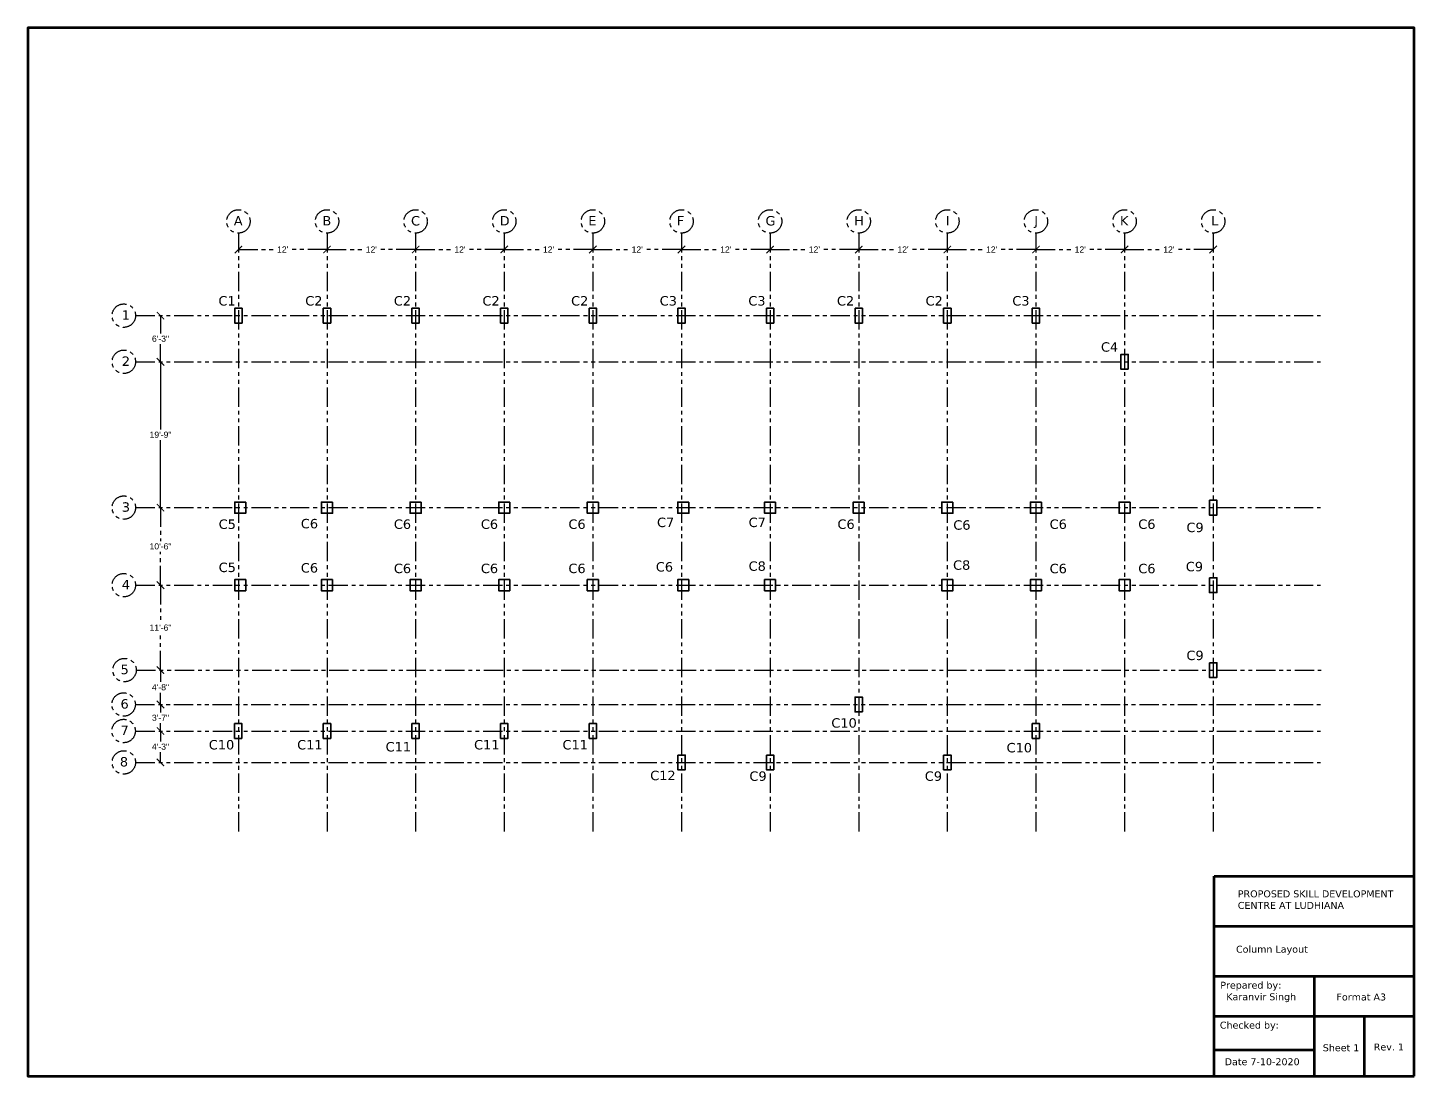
# Model space of a CAD drawing. Header units: feet. Extents: x 15113 to 123217, y -97269 to -8247.
# Drawn here: x 52892 to 55145, y -46489 to -44785 of the extents above; entities that cross this region are included whole.
import ezdxf

# ---------------------------------------------------------------- set-up
doc = ezdxf.new("R2010")
doc.units = ezdxf.units.FT
doc.header["$LTSCALE"] = 50.2
doc.header["$MEASUREMENT"] = 0
doc.header["$PDMODE"] = 3
doc.linetypes.add('PHANTOM2', pattern=[1.25, 0.625, -0.125, 0.125, -0.125, 0.125, -0.125])
doc.layers.get('0').update_dxf_attribs({"lineweight": 35})
for name, color, linetype, lineweight in [('drg seal', 250, 'Continuous', 120), ('Str Beam', 10, 'Continuous', 35), ('Str Column', 50, 'Continuous', 35), ('Str LBL', 3, 'Continuous', 35)]:
    doc.layers.add(name, color=color, linetype=linetype, lineweight=lineweight)
doc.layers.add('drg seal txt', color=7, linetype='Continuous')
doc.layers.add('Str grid', color=7, linetype='Continuous', true_color=0x17d337)
doc.styles.get("Standard").update_dxf_attribs({"font": 'arial.ttf'})
doc.dimstyles.new('Copy of Standard', dxfattribs={"dimscale": 40, "dimtxt": 0.25, "dimasz": 0.3, "dimexe": 0.18, "dimexo": 5, "dimgap": 0.09, "dimtad": 0, "dimtih": 1, "dimtoh": 1, "dimdec": 0, "dimzin": 0, "dimdsep": 46, "dimlunit": 4, "dimtxsty": 'Standard', "dimcen": 0.2, "dimse1": 1, "dimse2": 1, "dimadec": 0, "dimazin": 0, "dimtfac": 1, "dimtdec": 0, "dimtofl": 0, "dimtmove": 0, "dimatfit": 3, "dimfxl": 1, "dimtolj": 1, "dimtzin": 0, "dimarcsym": 0})

# ---------------------------------------------------------------- blocks, each defined once
blk = doc.blocks.new('_ArchTick')
at = {"color": 0, "linetype": 'ByBlock', "const_width": 0.15}
blk.add_lwpolyline([(-0.5, -0.5), (0.5, 0.5)], dxfattribs=at)
blk = doc.blocks.new('*D851')
at = {"layer": 'Defpoints', "color": 0, "linetype": 'PHANTOM2', "transparency": 16777216}
for p in [(53234.7, -45145.6), (53378.7, -45145.6), (53378.7, -45145.6)]:
    blk.add_point(p, dxfattribs=at)
at = {"layer": 'Str grid', "color": 0, "linetype": 'PHANTOM2', "lineweight": -2, "transparency": 16777216}
for p, q in [((53234.7, -45145.6), (53295.1, -45145.6)), ((53378.7, -45145.6), (53318.3, -45145.6))]:
    blk.add_line(p, q, dxfattribs=at)
at = {"layer": 'Str grid', "color": 0, "linetype": 'PHANTOM2', "lineweight": -2, "transparency": 16777216, "xscale": 12, "yscale": 12, "zscale": 12, "rotation": 180}
blk.add_blockref('_ArchTick', (53234.7, -45145.6), dxfattribs=at)
at = {"layer": 'Str grid', "color": 0, "linetype": 'PHANTOM2', "lineweight": -2, "transparency": 16777216, "xscale": 12, "yscale": 12, "zscale": 12}
blk.add_blockref('_ArchTick', (53378.7, -45145.6), dxfattribs=at)
at = {"layer": 'Str grid', "color": 0, "linetype": 'PHANTOM2', "transparency": 16777216, "insert": (53306.7, -45145.6), "char_height": 10, "attachment_point": 5}
blk.add_mtext("\\A1;12'", dxfattribs=at)
blk = doc.blocks.new('*D852')
at = {"layer": 'Defpoints', "color": 0, "linetype": 'PHANTOM2', "transparency": 16777216}
for p in [(53378.7, -45145.6), (53522.7, -45145.6), (53522.7, -45145.6)]:
    blk.add_point(p, dxfattribs=at)
at = {"layer": 'Str grid', "color": 0, "linetype": 'PHANTOM2', "lineweight": -2, "transparency": 16777216}
for p, q in [((53378.7, -45145.6), (53439.1, -45145.6)), ((53522.7, -45145.6), (53462.3, -45145.6))]:
    blk.add_line(p, q, dxfattribs=at)
at = {"layer": 'Str grid', "color": 0, "linetype": 'PHANTOM2', "lineweight": -2, "transparency": 16777216, "xscale": 12, "yscale": 12, "zscale": 12, "rotation": 180}
blk.add_blockref('_ArchTick', (53378.7, -45145.6), dxfattribs=at)
at = {"layer": 'Str grid', "color": 0, "linetype": 'PHANTOM2', "lineweight": -2, "transparency": 16777216, "xscale": 12, "yscale": 12, "zscale": 12}
blk.add_blockref('_ArchTick', (53522.7, -45145.6), dxfattribs=at)
at = {"layer": 'Str grid', "color": 0, "linetype": 'PHANTOM2', "transparency": 16777216, "insert": (53450.7, -45145.6), "char_height": 10, "attachment_point": 5}
blk.add_mtext("\\A1;12'", dxfattribs=at)
blk = doc.blocks.new('*D853')
at = {"layer": 'Defpoints', "color": 0, "linetype": 'PHANTOM2', "transparency": 16777216}
for p in [(53522.7, -45145.6), (53666.7, -45145.6), (53666.7, -45145.6)]:
    blk.add_point(p, dxfattribs=at)
at = {"layer": 'Str grid', "color": 0, "linetype": 'PHANTOM2', "lineweight": -2, "transparency": 16777216}
for p, q in [((53522.7, -45145.6), (53583.1, -45145.6)), ((53666.7, -45145.6), (53606.3, -45145.6))]:
    blk.add_line(p, q, dxfattribs=at)
at = {"layer": 'Str grid', "color": 0, "linetype": 'PHANTOM2', "lineweight": -2, "transparency": 16777216, "xscale": 12, "yscale": 12, "zscale": 12, "rotation": 180}
blk.add_blockref('_ArchTick', (53522.7, -45145.6), dxfattribs=at)
at = {"layer": 'Str grid', "color": 0, "linetype": 'PHANTOM2', "lineweight": -2, "transparency": 16777216, "xscale": 12, "yscale": 12, "zscale": 12}
blk.add_blockref('_ArchTick', (53666.7, -45145.6), dxfattribs=at)
at = {"layer": 'Str grid', "color": 0, "linetype": 'PHANTOM2', "transparency": 16777216, "insert": (53594.7, -45145.6), "char_height": 10, "attachment_point": 5}
blk.add_mtext("\\A1;12'", dxfattribs=at)
blk = doc.blocks.new('*D854')
at = {"layer": 'Defpoints', "color": 0, "linetype": 'PHANTOM2', "transparency": 16777216}
for p in [(53666.7, -45145.6), (53810.7, -45145.6), (53810.7, -45145.6)]:
    blk.add_point(p, dxfattribs=at)
at = {"layer": 'Str grid', "color": 0, "linetype": 'PHANTOM2', "lineweight": -2, "transparency": 16777216}
for p, q in [((53666.7, -45145.6), (53727.1, -45145.6)), ((53810.7, -45145.6), (53750.3, -45145.6))]:
    blk.add_line(p, q, dxfattribs=at)
at = {"layer": 'Str grid', "color": 0, "linetype": 'PHANTOM2', "lineweight": -2, "transparency": 16777216, "xscale": 12, "yscale": 12, "zscale": 12, "rotation": 180}
blk.add_blockref('_ArchTick', (53666.7, -45145.6), dxfattribs=at)
at = {"layer": 'Str grid', "color": 0, "linetype": 'PHANTOM2', "lineweight": -2, "transparency": 16777216, "xscale": 12, "yscale": 12, "zscale": 12}
blk.add_blockref('_ArchTick', (53810.7, -45145.6), dxfattribs=at)
at = {"layer": 'Str grid', "color": 0, "linetype": 'PHANTOM2', "transparency": 16777216, "insert": (53738.7, -45145.6), "char_height": 10, "attachment_point": 5}
blk.add_mtext("\\A1;12'", dxfattribs=at)
blk = doc.blocks.new('*D855')
at = {"layer": 'Defpoints', "color": 0, "linetype": 'PHANTOM2', "transparency": 16777216}
for p in [(53810.7, -45145.6), (53954.7, -45145.6), (53954.7, -45145.6)]:
    blk.add_point(p, dxfattribs=at)
at = {"layer": 'Str grid', "color": 0, "linetype": 'PHANTOM2', "lineweight": -2, "transparency": 16777216}
for p, q in [((53810.7, -45145.6), (53871.1, -45145.6)), ((53954.7, -45145.6), (53894.3, -45145.6))]:
    blk.add_line(p, q, dxfattribs=at)
at = {"layer": 'Str grid', "color": 0, "linetype": 'PHANTOM2', "lineweight": -2, "transparency": 16777216, "xscale": 12, "yscale": 12, "zscale": 12, "rotation": 180}
blk.add_blockref('_ArchTick', (53810.7, -45145.6), dxfattribs=at)
at = {"layer": 'Str grid', "color": 0, "linetype": 'PHANTOM2', "lineweight": -2, "transparency": 16777216, "xscale": 12, "yscale": 12, "zscale": 12}
blk.add_blockref('_ArchTick', (53954.7, -45145.6), dxfattribs=at)
at = {"layer": 'Str grid', "color": 0, "linetype": 'PHANTOM2', "transparency": 16777216, "insert": (53882.7, -45145.6), "char_height": 10, "attachment_point": 5}
blk.add_mtext("\\A1;12'", dxfattribs=at)
blk = doc.blocks.new('*D856')
at = {"layer": 'Defpoints', "color": 0, "linetype": 'PHANTOM2', "transparency": 16777216}
for p in [(53954.7, -45145.6), (54098.7, -45145.6), (54098.7, -45145.6)]:
    blk.add_point(p, dxfattribs=at)
at = {"layer": 'Str grid', "color": 0, "linetype": 'PHANTOM2', "lineweight": -2, "transparency": 16777216}
for p, q in [((53954.7, -45145.6), (54015.1, -45145.6)), ((54098.7, -45145.6), (54038.3, -45145.6))]:
    blk.add_line(p, q, dxfattribs=at)
at = {"layer": 'Str grid', "color": 0, "linetype": 'PHANTOM2', "lineweight": -2, "transparency": 16777216, "xscale": 12, "yscale": 12, "zscale": 12, "rotation": 180}
blk.add_blockref('_ArchTick', (53954.7, -45145.6), dxfattribs=at)
at = {"layer": 'Str grid', "color": 0, "linetype": 'PHANTOM2', "lineweight": -2, "transparency": 16777216, "xscale": 12, "yscale": 12, "zscale": 12}
blk.add_blockref('_ArchTick', (54098.7, -45145.6), dxfattribs=at)
at = {"layer": 'Str grid', "color": 0, "linetype": 'PHANTOM2', "transparency": 16777216, "insert": (54026.7, -45145.6), "char_height": 10, "attachment_point": 5}
blk.add_mtext("\\A1;12'", dxfattribs=at)
blk = doc.blocks.new('*D857')
at = {"layer": 'Defpoints', "color": 0, "linetype": 'PHANTOM2', "transparency": 16777216}
for p in [(54098.7, -45145.6), (54242.7, -45145.6), (54242.7, -45145.6)]:
    blk.add_point(p, dxfattribs=at)
at = {"layer": 'Str grid', "color": 0, "linetype": 'PHANTOM2', "lineweight": -2, "transparency": 16777216}
for p, q in [((54098.7, -45145.6), (54159.1, -45145.6)), ((54242.7, -45145.6), (54182.3, -45145.6))]:
    blk.add_line(p, q, dxfattribs=at)
at = {"layer": 'Str grid', "color": 0, "linetype": 'PHANTOM2', "lineweight": -2, "transparency": 16777216, "xscale": 12, "yscale": 12, "zscale": 12, "rotation": 180}
blk.add_blockref('_ArchTick', (54098.7, -45145.6), dxfattribs=at)
at = {"layer": 'Str grid', "color": 0, "linetype": 'PHANTOM2', "lineweight": -2, "transparency": 16777216, "xscale": 12, "yscale": 12, "zscale": 12}
blk.add_blockref('_ArchTick', (54242.7, -45145.6), dxfattribs=at)
at = {"layer": 'Str grid', "color": 0, "linetype": 'PHANTOM2', "transparency": 16777216, "insert": (54170.7, -45145.6), "char_height": 10, "attachment_point": 5}
blk.add_mtext("\\A1;12'", dxfattribs=at)
blk = doc.blocks.new('*D858')
at = {"layer": 'Defpoints', "color": 0, "linetype": 'PHANTOM2', "transparency": 16777216}
for p in [(54242.7, -45145.6), (54386.7, -45145.6), (54386.7, -45145.6)]:
    blk.add_point(p, dxfattribs=at)
at = {"layer": 'Str grid', "color": 0, "linetype": 'PHANTOM2', "lineweight": -2, "transparency": 16777216}
for p, q in [((54242.7, -45145.6), (54303.1, -45145.6)), ((54386.7, -45145.6), (54326.3, -45145.6))]:
    blk.add_line(p, q, dxfattribs=at)
at = {"layer": 'Str grid', "color": 0, "linetype": 'PHANTOM2', "lineweight": -2, "transparency": 16777216, "xscale": 12, "yscale": 12, "zscale": 12, "rotation": 180}
blk.add_blockref('_ArchTick', (54242.7, -45145.6), dxfattribs=at)
at = {"layer": 'Str grid', "color": 0, "linetype": 'PHANTOM2', "lineweight": -2, "transparency": 16777216, "xscale": 12, "yscale": 12, "zscale": 12}
blk.add_blockref('_ArchTick', (54386.7, -45145.6), dxfattribs=at)
at = {"layer": 'Str grid', "color": 0, "linetype": 'PHANTOM2', "transparency": 16777216, "insert": (54314.7, -45145.6), "char_height": 10, "attachment_point": 5}
blk.add_mtext("\\A1;12'", dxfattribs=at)
blk = doc.blocks.new('*D859')
at = {"layer": 'Defpoints', "color": 0, "linetype": 'PHANTOM2', "transparency": 16777216}
for p in [(54386.7, -45145.6), (54530.7, -45145.6), (54530.7, -45145.6)]:
    blk.add_point(p, dxfattribs=at)
at = {"layer": 'Str grid', "color": 0, "linetype": 'PHANTOM2', "lineweight": -2, "transparency": 16777216}
for p, q in [((54386.7, -45145.6), (54447.1, -45145.6)), ((54530.7, -45145.6), (54470.3, -45145.6))]:
    blk.add_line(p, q, dxfattribs=at)
at = {"layer": 'Str grid', "color": 0, "linetype": 'PHANTOM2', "lineweight": -2, "transparency": 16777216, "xscale": 12, "yscale": 12, "zscale": 12, "rotation": 180}
blk.add_blockref('_ArchTick', (54386.7, -45145.6), dxfattribs=at)
at = {"layer": 'Str grid', "color": 0, "linetype": 'PHANTOM2', "lineweight": -2, "transparency": 16777216, "xscale": 12, "yscale": 12, "zscale": 12}
blk.add_blockref('_ArchTick', (54530.7, -45145.6), dxfattribs=at)
at = {"layer": 'Str grid', "color": 0, "linetype": 'PHANTOM2', "transparency": 16777216, "insert": (54458.7, -45145.6), "char_height": 10, "attachment_point": 5}
blk.add_mtext("\\A1;12'", dxfattribs=at)
blk = doc.blocks.new('*D860')
at = {"layer": 'Defpoints', "color": 0, "linetype": 'PHANTOM2', "transparency": 16777216}
for p in [(54530.7, -45145.6), (54674.7, -45145.6), (54674.7, -45145.6)]:
    blk.add_point(p, dxfattribs=at)
at = {"layer": 'Str grid', "color": 0, "linetype": 'PHANTOM2', "lineweight": -2, "transparency": 16777216}
for p, q in [((54530.7, -45145.6), (54591.1, -45145.6)), ((54674.7, -45145.6), (54614.3, -45145.6))]:
    blk.add_line(p, q, dxfattribs=at)
at = {"layer": 'Str grid', "color": 0, "linetype": 'PHANTOM2', "lineweight": -2, "transparency": 16777216, "xscale": 12, "yscale": 12, "zscale": 12, "rotation": 180}
blk.add_blockref('_ArchTick', (54530.7, -45145.6), dxfattribs=at)
at = {"layer": 'Str grid', "color": 0, "linetype": 'PHANTOM2', "lineweight": -2, "transparency": 16777216, "xscale": 12, "yscale": 12, "zscale": 12}
blk.add_blockref('_ArchTick', (54674.7, -45145.6), dxfattribs=at)
at = {"layer": 'Str grid', "color": 0, "linetype": 'PHANTOM2', "transparency": 16777216, "insert": (54602.7, -45145.6), "char_height": 10, "attachment_point": 5}
blk.add_mtext("\\A1;12'", dxfattribs=at)
blk = doc.blocks.new('*D861')
at = {"layer": 'Defpoints', "color": 0, "linetype": 'PHANTOM2', "transparency": 16777216}
for p in [(54674.7, -45145.6), (54818.7, -45145.6), (54818.7, -45145.6)]:
    blk.add_point(p, dxfattribs=at)
at = {"layer": 'Str grid', "color": 0, "linetype": 'PHANTOM2', "lineweight": -2, "transparency": 16777216}
for p, q in [((54674.7, -45145.6), (54735.1, -45145.6)), ((54818.7, -45145.6), (54758.3, -45145.6))]:
    blk.add_line(p, q, dxfattribs=at)
at = {"layer": 'Str grid', "color": 0, "linetype": 'PHANTOM2', "lineweight": -2, "transparency": 16777216, "xscale": 12, "yscale": 12, "zscale": 12, "rotation": 180}
blk.add_blockref('_ArchTick', (54674.7, -45145.6), dxfattribs=at)
at = {"layer": 'Str grid', "color": 0, "linetype": 'PHANTOM2', "lineweight": -2, "transparency": 16777216, "xscale": 12, "yscale": 12, "zscale": 12}
blk.add_blockref('_ArchTick', (54818.7, -45145.6), dxfattribs=at)
at = {"layer": 'Str grid', "color": 0, "linetype": 'PHANTOM2', "transparency": 16777216, "insert": (54746.7, -45145.6), "char_height": 10, "attachment_point": 5}
blk.add_mtext("\\A1;12'", dxfattribs=at)
blk = doc.blocks.new('*D880')
at = {"layer": 'Defpoints', "color": 0, "linetype": 'PHANTOM2', "transparency": 16777216}
for p in [(53108.1, -45565.1), (53108.1, -45691.1), (53108.1, -45691.1)]:
    blk.add_point(p, dxfattribs=at)
at = {"layer": 'Str grid', "color": 0, "linetype": 'PHANTOM2', "lineweight": -2, "transparency": 16777216}
for p, q in [((53108.1, -45565.1), (53108.1, -45619.4)), ((53108.1, -45691.1), (53108.1, -45636.8))]:
    blk.add_line(p, q, dxfattribs=at)
at = {"layer": 'Str grid', "color": 0, "linetype": 'PHANTOM2', "lineweight": -2, "transparency": 16777216, "xscale": 12, "yscale": 12, "zscale": 12}
for p, rotation in [((53108.1, -45565.1), 90), ((53108.1, -45691.1), 270)]:
    blk.add_blockref('_ArchTick', p, dxfattribs=dict(at, rotation=rotation))
at = {"layer": 'Str grid', "color": 0, "linetype": 'PHANTOM2', "transparency": 16777216, "insert": (53108.1, -45628.1), "char_height": 10, "attachment_point": 5}
blk.add_mtext('\\A1;10\'-6"', dxfattribs=at)
blk = doc.blocks.new('*D881')
at = {"layer": 'Defpoints', "color": 0, "linetype": 'PHANTOM2', "transparency": 16777216}
for p in [(53108.1, -45691.1), (53108.1, -45829.1), (53108.1, -45829.1)]:
    blk.add_point(p, dxfattribs=at)
at = {"layer": 'Str grid', "color": 0, "linetype": 'PHANTOM2', "lineweight": -2, "transparency": 16777216}
for p, q in [((53108.1, -45691.1), (53108.1, -45751.4)), ((53108.1, -45829.1), (53108.1, -45768.8))]:
    blk.add_line(p, q, dxfattribs=at)
at = {"layer": 'Str grid', "color": 0, "linetype": 'PHANTOM2', "lineweight": -2, "transparency": 16777216, "xscale": 12, "yscale": 12, "zscale": 12}
for p, rotation in [((53108.1, -45691.1), 90), ((53108.1, -45829.1), 270)]:
    blk.add_blockref('_ArchTick', p, dxfattribs=dict(at, rotation=rotation))
at = {"layer": 'Str grid', "color": 0, "linetype": 'PHANTOM2', "transparency": 16777216, "insert": (53108.1, -45760.1), "char_height": 10, "attachment_point": 5}
blk.add_mtext('\\A1;11\'-6"', dxfattribs=at)
blk = doc.blocks.new('*D882')
at = {"layer": 'Defpoints', "color": 0, "linetype": 'PHANTOM2', "transparency": 16777216}
for p in [(53108.1, -45829.1), (53108.1, -45829.1), (53108.1, -45885)]:
    blk.add_point(p, dxfattribs=at)
at = {"layer": 'Str grid', "color": 0, "linetype": 'PHANTOM2', "lineweight": -2, "transparency": 16777216}
for p, q in [((53108.1, -45829.1), (53108.1, -45848.4)), ((53108.1, -45885), (53108.1, -45865.8))]:
    blk.add_line(p, q, dxfattribs=at)
at = {"layer": 'Str grid', "color": 0, "linetype": 'PHANTOM2', "lineweight": -2, "transparency": 16777216, "xscale": 12, "yscale": 12, "zscale": 12}
for p, rotation in [((53108.1, -45829.1), 90), ((53108.1, -45885), 270)]:
    blk.add_blockref('_ArchTick', p, dxfattribs=dict(at, rotation=rotation))
at = {"layer": 'Str grid', "color": 0, "linetype": 'PHANTOM2', "transparency": 16777216, "insert": (53108.1, -45857.1), "char_height": 10, "attachment_point": 5}
blk.add_mtext('\\A1;4\'-8"', dxfattribs=at)
blk = doc.blocks.new('*D877')
at = {"layer": 'Defpoints', "color": 0, "linetype": 'PHANTOM2', "transparency": 16777216}
for p in [(53108.1, -45885), (53108.1, -45928.1), (53108.1, -45928.1)]:
    blk.add_point(p, dxfattribs=at)
at = {"layer": 'Str grid', "color": 0, "linetype": 'PHANTOM2', "lineweight": -2, "transparency": 16777216}
for p, q in [((53108.1, -45885), (53108.1, -45897.8)), ((53108.1, -45928.1), (53108.1, -45915.3))]:
    blk.add_line(p, q, dxfattribs=at)
at = {"layer": 'Str grid', "color": 0, "linetype": 'PHANTOM2', "lineweight": -2, "transparency": 16777216, "xscale": 12, "yscale": 12, "zscale": 12}
for p, rotation in [((53108.1, -45885), 90), ((53108.1, -45928.1), 270)]:
    blk.add_blockref('_ArchTick', p, dxfattribs=dict(at, rotation=rotation))
at = {"layer": 'Str grid', "color": 0, "linetype": 'PHANTOM2', "transparency": 16777216, "insert": (53108.1, -45906.6), "char_height": 10, "attachment_point": 5}
blk.add_mtext('\\A1;3\'-7"', dxfattribs=at)
blk = doc.blocks.new('*D883')
at = {"layer": 'Defpoints', "color": 0, "linetype": 'PHANTOM2', "transparency": 16777216}
for p in [(53108.1, -45928.1), (53108.1, -45979.1), (53108.1, -45979.1)]:
    blk.add_point(p, dxfattribs=at)
at = {"layer": 'Str grid', "color": 0, "linetype": 'PHANTOM2', "lineweight": -2, "transparency": 16777216}
for p, q in [((53108.1, -45928.1), (53108.1, -45944.9)), ((53108.1, -45979.1), (53108.1, -45962.3))]:
    blk.add_line(p, q, dxfattribs=at)
at = {"layer": 'Str grid', "color": 0, "linetype": 'PHANTOM2', "lineweight": -2, "transparency": 16777216, "xscale": 12, "yscale": 12, "zscale": 12}
for p, rotation in [((53108.1, -45928.1), 90), ((53108.1, -45979.1), 270)]:
    blk.add_blockref('_ArchTick', p, dxfattribs=dict(at, rotation=rotation))
at = {"layer": 'Str grid', "color": 0, "linetype": 'PHANTOM2', "transparency": 16777216, "insert": (53108.1, -45953.6), "char_height": 10, "attachment_point": 5}
blk.add_mtext('\\A1;4\'-3"', dxfattribs=at)
blk = doc.blocks.new('*D878')
at = {"layer": 'Defpoints', "color": 0, "linetype": 'PHANTOM2', "ltscale": 150, "transparency": 16777216}
for p in [(53108.1, -45328.1), (53108.1, -45328.1), (53108.1, -45565.1)]:
    blk.add_point(p, dxfattribs=at)
at = {"layer": 'Str grid', "color": 0, "linetype": 'PHANTOM2', "lineweight": -2, "ltscale": 150, "transparency": 16777216}
for p, q in [((53108.1, -45328.1), (53108.1, -45437.9)), ((53108.1, -45565.1), (53108.1, -45455.3))]:
    blk.add_line(p, q, dxfattribs=at)
at = {"layer": 'Str grid', "color": 0, "linetype": 'PHANTOM2', "lineweight": -2, "ltscale": 150, "transparency": 16777216, "xscale": 12, "yscale": 12, "zscale": 12}
for p, rotation in [((53108.1, -45328.1), 90), ((53108.1, -45565.1), 270)]:
    blk.add_blockref('_ArchTick', p, dxfattribs=dict(at, rotation=rotation))
at = {"layer": 'Str grid', "color": 0, "linetype": 'PHANTOM2', "ltscale": 150, "transparency": 16777216, "insert": (53108.1, -45446.6), "char_height": 10, "attachment_point": 5}
blk.add_mtext('\\A1;19\'-9"', dxfattribs=at)
blk = doc.blocks.new('*D879')
at = {"layer": 'Defpoints', "color": 0, "linetype": 'PHANTOM2', "ltscale": 150, "transparency": 16777216}
for p in [(53108.1, -45253.1), (53108.1, -45328.1), (53108.1, -45328.1)]:
    blk.add_point(p, dxfattribs=at)
at = {"layer": 'Str LBL', "color": 0, "linetype": 'PHANTOM2', "lineweight": -2, "ltscale": 150, "transparency": 16777216}
for p, q in [((53108.1, -45253.1), (53108.1, -45281.9)), ((53108.1, -45328.1), (53108.1, -45299.3))]:
    blk.add_line(p, q, dxfattribs=at)
at = {"layer": 'Str LBL', "color": 0, "linetype": 'PHANTOM2', "lineweight": -2, "ltscale": 150, "transparency": 16777216, "xscale": 12, "yscale": 12, "zscale": 12}
for p, rotation in [((53108.1, -45253.1), 90), ((53108.1, -45328.1), 270)]:
    blk.add_blockref('_ArchTick', p, dxfattribs=dict(at, rotation=rotation))
at = {"layer": 'Str LBL', "color": 0, "linetype": 'PHANTOM2', "ltscale": 150, "transparency": 16777216, "insert": (53108.1, -45290.6), "char_height": 10, "attachment_point": 5}
blk.add_mtext('\\A1;6\'-3"', dxfattribs=at)

msp = doc.modelspace()

# ---------------------------------------------------------------- linework, layer by layer
at = {"layer": 'drg seal', "lineweight": 70}
for p, q in [((54820.15145, -46164.1918), (55145.15336, -46164.1918)), ((54820.45821, -46489.19371), (54820.45821, -46164.1918)), ((54820.15145, -46245.44228), (55145.15336, -46245.44228)), ((54820.15145, -46326.69276), (55145.15336, -46326.69276)), ((54982.6524, -46326.69276), (54982.6524, -46489.19371)), ((54820.45821, -46391.69314), (55145.15336, -46391.69314)), ((55063.90288, -46391.69314), (55063.90288, -46489.19371)), ((54821.28113, -46446.43129), (54983.78208, -46446.43129))]:
    msp.add_line(p, q, dxfattribs=at)
msp.add_lwpolyline([(55145.46013, -46489.19371), (55145.46013, -44785.18658), (52892.35252, -44785.18658), (52892.35252, -46489.19371), (55145.15336, -46489.19371)], dxfattribs=at)
at = {"layer": 'Str Beam', "color": 3, "linetype": 'Continuous'}
msp.add_line((54383.69426, -45967.09257), (54392.69426, -45967.09257), dxfattribs=at)
at = {"layer": 'Str Column', "linetype": 'Continuous'}
for points in [[(53240.69426, -45265.09296), (53240.69426, -45241.09296), (53228.69426, -45241.09296), (53228.69426, -45265.09257)], [(53240.69426, -45265.09296), (53240.69426, -45241.09296), (53228.69426, -45241.09296), (53228.69426, -45265.09257)], [(54680.69426, -45340.09257), (54680.69426, -45316.09257), (54668.69426, -45316.09257), (54668.69426, -45340.09218)], [(54248.69426, -45897.01948), (54248.69426, -45873.01948), (54236.69426, -45873.01948), (54236.69426, -45897.01908)], [(53240.38849, -45940.09257), (53240.38849, -45916.09257), (53228.38849, -45916.09257), (53228.38849, -45940.09218)], [(54536.69426, -45940.09257), (54536.69426, -45916.09257), (54524.69426, -45916.09257), (54524.69426, -45940.09218)]]:
    msp.add_lwpolyline(points, close=True, dxfattribs=at)
at = {"layer": 'Str Column', "color": 2, "linetype": 'Continuous'}
for points in [[(53372.69426, -45241.09257), (53384.69426, -45241.09257), (53384.69426, -45265.09257), (53372.69426, -45265.09257)], [(53516.69426, -45241.09257), (53528.69426, -45241.09257), (53528.69426, -45265.09257), (53516.69426, -45265.09257)], [(53660.69426, -45241.09257), (53672.69426, -45241.09257), (53672.69426, -45265.09257), (53660.69426, -45265.09257)], [(53804.69426, -45241.09257), (53816.69426, -45241.09257), (53816.69426, -45265.09257), (53804.69426, -45265.09257)], [(53948.69426, -45241.09257), (53960.69426, -45241.09257), (53960.69426, -45265.09257), (53948.69426, -45265.09257)], [(54092.69426, -45241.09257), (54104.69426, -45241.09257), (54104.69426, -45265.09257), (54092.69426, -45265.09257)], [(54236.69426, -45241.09257), (54248.69426, -45241.09257), (54248.69426, -45265.09257), (54236.69426, -45265.09257)], [(54380.69426, -45241.09257), (54392.69426, -45241.09257), (54392.69426, -45265.09257), (54380.69426, -45265.09257)], [(54524.69426, -45241.09218), (54536.69426, -45241.09218), (54536.69426, -45265.09218), (54524.69426, -45265.09218)], [(54812.69426, -45553.09257), (54824.69426, -45553.09257), (54824.69426, -45577.09257), (54812.69426, -45577.09257)], [(54812.69426, -45679.09257), (54824.69426, -45679.09257), (54824.69426, -45703.09257), (54812.69426, -45703.09257)], [(54812.69426, -45817.09257), (54824.69426, -45817.09257), (54824.69426, -45841.09257), (54812.69426, -45841.09257)], [(53372.68804, -45916.09257), (53384.68804, -45916.09257), (53384.68804, -45940.09257), (53372.68804, -45940.09257)], [(53516.68804, -45916.09257), (53528.68804, -45916.09257), (53528.68804, -45940.09257), (53516.68804, -45940.09257)], [(53660.68804, -45916.09257), (53672.68804, -45916.09257), (53672.68804, -45940.09257), (53660.68804, -45940.09257)], [(53804.68804, -45916.09257), (53816.68804, -45916.09257), (53816.68804, -45940.09257), (53804.68804, -45940.09257)], [(53948.68804, -45967.09257), (53960.68804, -45967.09257), (53960.68804, -45991.09257), (53948.68804, -45991.09257)], [(54092.69426, -45967.09257), (54104.69426, -45967.09257), (54104.69426, -45991.09257), (54092.69426, -45991.09257)], [(54380.69426, -45967.09257), (54392.69426, -45967.09257), (54392.69426, -45991.09257), (54380.69426, -45991.09257)]]:
    msp.add_lwpolyline(points, close=True, dxfattribs=at)
at = {"layer": 'Str Column', "color": 2}
for points in [[(53246.68804, -45556.09257), (53246.68804, -45574.09257), (53228.68804, -45574.09257), (53228.68804, -45556.09257)], [(53387.69426, -45556.09257), (53387.69426, -45574.09257), (53369.69426, -45574.09257), (53369.69426, -45556.09257)], [(53531.69426, -45556.09257), (53531.69426, -45574.09257), (53513.69426, -45574.09257), (53513.69426, -45556.09257)], [(53675.69426, -45556.09257), (53675.69426, -45574.09257), (53657.69426, -45574.09257), (53657.69426, -45556.09257)], [(53819.69426, -45556.09257), (53819.69426, -45574.09257), (53801.69426, -45574.09257), (53801.69426, -45556.09257)], [(53966.69426, -45556.09257), (53966.69426, -45574.09257), (53948.69426, -45574.09257), (53948.69426, -45556.09257)], [(54107.69426, -45556.09257), (54107.69426, -45574.09257), (54089.69426, -45574.09257), (54089.69426, -45556.09257)], [(54251.69426, -45556.09257), (54251.69426, -45574.09257), (54233.69426, -45574.09257), (54233.69426, -45556.09257)], [(54395.69426, -45556.09257), (54395.69426, -45574.09257), (54377.69426, -45574.09257), (54377.69426, -45556.09257)], [(54539.69426, -45556.09257), (54539.69426, -45574.09257), (54521.69426, -45574.09257), (54521.69426, -45556.09257)], [(54683.69426, -45556.09257), (54683.69426, -45574.09257), (54665.69426, -45574.09257), (54665.69426, -45556.09257)], [(53246.68804, -45682.09257), (53246.68804, -45700.09257), (53228.68804, -45700.09257), (53228.68804, -45682.09257)], [(53387.69426, -45682.09257), (53387.69426, -45700.09257), (53369.69426, -45700.09257), (53369.69426, -45682.09257)], [(53531.69426, -45682.09257), (53531.69426, -45700.09257), (53513.69426, -45700.09257), (53513.69426, -45682.09257)], [(53675.69426, -45682.09257), (53675.69426, -45700.09257), (53657.69426, -45700.09257), (53657.69426, -45682.09257)], [(53819.69426, -45682.09257), (53819.69426, -45700.09257), (53801.69426, -45700.09257), (53801.69426, -45682.09257)], [(53966.69426, -45682.09257), (53966.69426, -45700.09257), (53948.69426, -45700.09257), (53948.69426, -45682.09257)], [(54107.69426, -45682.09257), (54107.69426, -45700.09257), (54089.69426, -45700.09257), (54089.69426, -45682.09257)], [(54395.69426, -45682.09257), (54395.69426, -45700.09257), (54377.69426, -45700.09257), (54377.69426, -45682.09257)], [(54539.69426, -45682.09257), (54539.69426, -45700.09257), (54521.69426, -45700.09257), (54521.69426, -45682.09257)], [(54683.69426, -45682.09257), (54683.69426, -45700.09257), (54665.69426, -45700.09257), (54665.69426, -45682.09257)]]:
    msp.add_lwpolyline(points, close=True, dxfattribs=at)
at = {"layer": 'Str grid', "color": 0, "linetype": 'PHANTOM2'}
for p, q in [((53234.69426, -45118.923), (53234.69426, -46094.67436)), ((53378.69426, -45118.92261), (53378.69426, -46094.67396)), ((53522.69426, -45118.92261), (53522.69426, -46094.67396)), ((53666.69426, -45118.92261), (53666.69426, -46094.67396)), ((53810.69426, -45118.92261), (53810.69426, -46094.67396)), ((53954.69426, -45118.92261), (53954.69426, -46094.67396)), ((54098.69426, -45118.92261), (54098.69426, -46094.67396)), ((54242.69426, -45118.92261), (54242.69426, -46094.67396)), ((54386.69426, -45118.92261), (54386.69426, -46094.67396)), ((54530.69426, -45118.92222), (54530.69426, -46094.67357)), ((54674.69426, -45118.92222), (54674.69426, -46094.67357)), ((54818.69426, -45118.92222), (54818.69426, -46094.67357)), ((53067.56156, -45253.09277), (54993.202, -45253.09277)), ((53067.56156, -45328.09257), (54993.202, -45328.09257)), ((53067.55533, -45565.09257), (54993.19577, -45565.09257)), ((53067.55533, -45691.09257), (54993.19577, -45691.09257)), ((53068.6945, -45829.09257), (54994.33494, -45829.09257)), ((53067.24016, -45885.01928), (54992.8806, -45885.01928)), ((53067.56156, -45928.09257), (54993.202, -45928.09257)), ((53067.56156, -45979.09257), (54993.202, -45979.09257))]:
    msp.add_line(p, q, dxfattribs=at)
for centre in [(53234.69426, -45099.89541), (53378.69426, -45099.89502), (53522.69426, -45099.89502), (53666.69426, -45099.89502), (53810.69426, -45099.89502), (53954.69426, -45099.89502), (54098.69426, -45099.89502), (54242.69426, -45099.89502), (54386.69426, -45099.89502), (54530.69426, -45099.89463), (54674.69426, -45099.89463), (54818.69426, -45099.89463), (53048.53397, -45253.09277), (53048.53397, -45328.09257), (53048.52774, -45565.09257), (53048.52774, -45691.09257), (53049.66691, -45829.09257), (53048.21257, -45885.01928), (53048.2282, -45928.09237), (53048.53397, -45979.09257)]:
    msp.add_circle(centre, 19.02759, dxfattribs=at)

# ---------------------------------------------------------------- texts
at = {"layer": 'drg seal txt', "attachment_point": 1}
for s, insert, char_height, width in [('{\\fVerdana|b0|i0|c0|p34;A}', (53227.21058, -45091.23688), 15.2852164, 2687.8083334), ('{\\fVerdana|b0|i0|c0|p34;B}', (53371.21058, -45091.23648), 15.2852164, 2687.8083334), ('{\\fVerdana|b0|i0|c0|p34;C}', (53515.21058, -45091.23648), 15.2852164, 2687.8083334), ('{\\fVerdana|b0|i0|c0|p34;D}', (53659.21058, -45091.23648), 15.2852164, 2687.8083334), ('{\\fVerdana|b0|i0|c0|p34;E}', (53803.21058, -45091.23648), 15.2852164, 2687.8083334), ('{\\fVerdana|b0|i0|c0|p34;F}', (53947.21058, -45091.23648), 15.2852164, 2687.8083334), ('{\\fVerdana|b0|i0|c0|p34;G}', (54091.21058, -45091.23648), 15.2852164, 2687.8083334), ('{\\fVerdana|b0|i0|c0|p34;H}', (54235.21058, -45091.23648), 15.2852164, 2687.8083334), ('{\\fVerdana|b0|i0|c0|p34;I}', (54383.94224, -45091.23648), 15.2852164, 2687.8083334), ('{\\fVerdana|b0|i0|c0|p34;J}', (54527.94224, -45091.23609), 15.2852164, 2687.8083334), ('{\\fVerdana|b0|i0|c0|p34;K}', (54667.21058, -45091.23609), 15.2852164, 2687.8083334), ('{\\fVerdana|b0|i0|c0|p34;L}', (54815.26525, -45091.23609), 15.2852164, 2687.8083334), ('{\\fVerdana|b0|i0|c0|p34;1}', (53045.21477, -45244.43423), 15.2852164, 2687.8083334), ('{\\fVerdana|b0|i0|c0|p34;2}', (53045.21477, -45319.43403), 15.2852164, 2687.8083334), ('{\\fVerdana|b0|i0|c0|p34;3}', (53045.20854, -45556.43403), 15.2852164, 2687.8083334), ('{\\fVerdana|b0|i0|c0|p34;4}', (53045.20854, -45682.43403), 15.2852164, 2687.8083334), ('{\\fVerdana|b0|i0|c0|p34;5}', (53043.20981, -45820.43403), 15.2852164, 2687.8083334), ('{\\fVerdana|b0|i0|c0|p34;6}', (53043.1371, -45876.36074), 15.2852164, 2687.8083334), ('{\\fVerdana|b0|i0|c0|p34;7}', (53043.15273, -45919.43384), 15.2852164, 2687.8083334), ('{\\fVerdana|b0|i0|c0|p34;8}', (53042.07686, -45970.43403), 15.2852164, 2687.8083334), ('{\\fVerdana|b0|i0|c0|p34;PROPOSED SKILL DEVELOPMENT\\PCENTRE AT LUDHIANA}', (54858.69594, -46187.10186), 11.266733, 1981.1835225), ('{\\fVerdana|b0|i0|c0|p34;Column Layout}', (54855.79193, -46277.09884), 11.266733, 190.8526305), ('{\\fVerdana|b0|i0|c0|p34;Prepared by:\\P  Karanvir Singh}', (54830.17381, -46335.55381), 11.266733, 1981.1835225), ('{\\fVerdana|b0|i0|c0|p34;Format A3}', (55019.00253, -46354.73364), 11.266733, 1981.1835225), ('{\\fVerdana|b0|i0|c0|p34;Checked by:}', (54829.50384, -46400.47449), 11.266733, 1981.1835225), ('{\\fVerdana|b0|i0|c0|p34;Rev. 1}', (55079.65599, -46435.95831), 11.266733, 1981.1835225), ('{\\fVerdana|b0|i0|c0|p34;Sheet 1}', (54996.80244, -46437.24341), 11.266733, 1981.1835225), ('{\\fVerdana|b0|i0|c0|p34;Date 7-10-2020}', (54837.35325, -46459.94816), 11.266733, 1981.1835225)]:
    msp.add_mtext(s, dxfattribs=dict(at, insert=insert, char_height=char_height, width=width))
at = {"layer": 'Str LBL', "char_height": 15.2852164, "width": 28.177633, "attachment_point": 1}
for s, insert in [('{\\fVerdana|b0|i0|c0|p34;C1}', (53202.29457, -45221.35325)), ('{\\fVerdana|b0|i0|c0|p34;C2}', (53343.29457, -45221.35325)), ('{\\fVerdana|b0|i0|c0|p34;C2}', (53487.29457, -45221.35325)), ('{\\fVerdana|b0|i0|c0|p34;C2}', (53631.29457, -45221.35325)), ('{\\fVerdana|b0|i0|c0|p34;C2}', (53775.29457, -45221.35325)), ('{\\fVerdana|b0|i0|c0|p34;C3}', (53919.29457, -45221.35325)), ('{\\fVerdana|b0|i0|c0|p34;C3}', (54063.29457, -45221.35325)), ('{\\fVerdana|b0|i0|c0|p34;C2}', (54207.29457, -45221.35325)), ('{\\fVerdana|b0|i0|c0|p34;C2}', (54351.29457, -45221.35325)), ('{\\fVerdana|b0|i0|c0|p34;C3}', (54492.29457, -45221.35325)), ('{\\fVerdana|b0|i0|c0|p34;C4}', (54636.29457, -45296.35325)), ('{\\fVerdana|b0|i0|c0|p34;C5}', (53202.64167, -45584.30715)), ('{\\fVerdana|b0|i0|c0|p34;C6}', (53336.17473, -45583.45181)), ('{\\fVerdana|b0|i0|c0|p34;C6}', (53487.30382, -45584.30715)), ('{\\fVerdana|b0|i0|c0|p34;C6}', (53628.67943, -45584.30715)), ('{\\fVerdana|b0|i0|c0|p34;C6}', (53770.96653, -45584.30715)), ('{\\fVerdana|b0|i0|c0|p34;C7}', (53914.91091, -45581.37314)), ('{\\fVerdana|b0|i0|c0|p34;C7}', (54063.78545, -45581.37314)), ('{\\fVerdana|b0|i0|c0|p34;C6}', (54208.16678, -45584.30715)), ('{\\fVerdana|b0|i0|c0|p34;C6}', (54396.39341, -45585.65879)), ('{\\fVerdana|b0|i0|c0|p34;C6}', (54552.94653, -45584.30715)), ('{\\fVerdana|b0|i0|c0|p34;C6}', (54696.94653, -45584.30715)), ('{\\fVerdana|b0|i0|c0|p34;C9}', (54775.25106, -45589.56609)), ('{\\fVerdana|b0|i0|c0|p34;C5}', (53202.64167, -45654.49807)), ('{\\fVerdana|b0|i0|c0|p34;C6}', (53336.17473, -45655.32337)), ('{\\fVerdana|b0|i0|c0|p34;C6}', (53487.30382, -45656.17871)), ('{\\fVerdana|b0|i0|c0|p34;C6}', (53628.67943, -45656.17871)), ('{\\fVerdana|b0|i0|c0|p34;C6}', (53770.96653, -45656.17871)), ('{\\fVerdana|b0|i0|c0|p34;C6}', (53913.03768, -45653.64273)), ('{\\fVerdana|b0|i0|c0|p34;C8}', (54063.78545, -45652.43904)), ('{\\fVerdana|b0|i0|c0|p34;C8}', (54396.01208, -45650.79068)), ('{\\fVerdana|b0|i0|c0|p34;C6}', (54552.94653, -45656.41305)), ('{\\fVerdana|b0|i0|c0|p34;C6}', (54696.94653, -45656.41305)), ('{\\fVerdana|b0|i0|c0|p34;C9}', (54774.22172, -45653.21124)), ('{\\fVerdana|b0|i0|c0|p34;C9}', (54775.25106, -45797.54498)), ('{\\fVerdana|b0|i0|c0|p34;C10}', (54198.23438, -45907.32823)), ('{\\fVerdana|b0|i0|c0|p34;C10}', (53186.62112, -45942.76462)), ('{\\fVerdana|b0|i0|c0|p34;C11}', (53330.21704, -45942.76462)), ('{\\fVerdana|b0|i0|c0|p34;C11}', (53473.93066, -45946.06479)), ('{\\fVerdana|b0|i0|c0|p34;C11}', (53617.64428, -45942.76462)), ('{\\fVerdana|b0|i0|c0|p34;C11}', (53761.35751, -45942.76462)), ('{\\fVerdana|b0|i0|c0|p34;C10}', (54482.9714, -45947.52196)), ('{\\fVerdana|b0|i0|c0|p34;C12}', (53903.85457, -45992.701)), ('{\\fVerdana|b0|i0|c0|p34;C9}', (54065.08419, -45993.76462)), ('{\\fVerdana|b0|i0|c0|p34;C9}', (54350.08419, -45993.76462))]:
    msp.add_mtext(s, dxfattribs=dict(at, insert=insert))

# ---------------------------------------------------------------- dimensions: what is measured, and where the dimension line sits
at = {"layer": 'Str grid', "color": 0, "linetype": 'PHANTOM2'}
for base, p1, p2, picture, middle in [((53378.69426, -45145.63512), (53234.69426, -45145.63512), (53378.69426, -45145.63512), '*D851', (53306.69426, -45145.63512)), ((53522.69426, -45145.63512), (53378.69426, -45145.63512), (53522.69426, -45145.63512), '*D852', (53450.69426, -45145.63512)), ((53666.69426, -45145.63512), (53522.69426, -45145.63512), (53666.69426, -45145.63512), '*D853', (53594.69426, -45145.63512)), ((53810.69426, -45145.63512), (53666.69426, -45145.63512), (53810.69426, -45145.63512), '*D854', (53738.69426, -45145.63512)), ((53954.69426, -45145.63512), (53810.69426, -45145.63512), (53954.69426, -45145.63512), '*D855', (53882.69426, -45145.63512)), ((54098.69426, -45145.63512), (53954.69426, -45145.63512), (54098.69426, -45145.63512), '*D856', (54026.69426, -45145.63512)), ((54242.69426, -45145.63512), (54098.69426, -45145.63512), (54242.69426, -45145.63512), '*D857', (54170.69426, -45145.63512)), ((54386.69426, -45145.63512), (54242.69426, -45145.63512), (54386.69426, -45145.63512), '*D858', (54314.69426, -45145.63512)), ((54530.69426, -45145.63512), (54386.69426, -45145.63512), (54530.69426, -45145.63512), '*D859', (54458.69426, -45145.63512)), ((54674.69426, -45145.63512), (54530.69426, -45145.63512), (54674.69426, -45145.63512), '*D860', (54602.69426, -45145.63512)), ((54818.69426, -45145.63512), (54674.69426, -45145.63512), (54818.69426, -45145.63512), '*D861', (54746.69426, -45145.63512))]:
    dim = msp.add_linear_dim(base=base, p1=p1, p2=p2, dimstyle='Copy of Standard', override={"dimblk": 'ArchTick'}, dxfattribs=at)
    dim.commit()
    dim.dimension.update_dxf_attribs({"geometry": picture, "text_midpoint": middle})
at = {"layer": 'Str grid', "color": 0, "linetype": 'PHANTOM2', "ltscale": 150}
dim = msp.add_linear_dim(base=(53108.14789, -45328.09257), p1=(53108.14789, -45565.09257), p2=(53108.14789, -45328.09257), angle=90, dimstyle='Copy of Standard', override={"dimblk": 'ArchTick'}, dxfattribs=at)
dim.commit()
dim.dimension.update_dxf_attribs({"geometry": '*D878', "text_midpoint": (53108.14789, -45446.59257)})
at = {"layer": 'Str grid', "color": 0, "linetype": 'PHANTOM2'}
for base, p1, p2, picture, middle in [((53108.14789, -45691.09257), (53108.14789, -45565.09257), (53108.14789, -45691.09257), '*D880', (53108.14789, -45628.09257)), ((53108.14789, -45829.09257), (53108.14789, -45691.09257), (53108.14789, -45829.09257), '*D881', (53108.14789, -45760.09257)), ((53108.14789, -45829.09257), (53108.14789, -45885.01928), (53108.14789, -45829.09257), '*D882', (53108.14789, -45857.05592)), ((53108.14789, -45928.09237), (53108.14789, -45885.01928), (53108.14789, -45928.09237), '*D877', (53108.14789, -45906.55583)), ((53108.14789, -45979.09257), (53108.14789, -45928.09237), (53108.14789, -45979.09257), '*D883', (53108.14789, -45953.59247))]:
    dim = msp.add_linear_dim(base=base, p1=p1, p2=p2, angle=90, dimstyle='Copy of Standard', override={"dimblk": 'ArchTick'}, dxfattribs=at)
    dim.commit()
    dim.dimension.update_dxf_attribs({"geometry": picture, "text_midpoint": middle})
at = {"layer": 'Str LBL', "color": 0, "linetype": 'PHANTOM2', "ltscale": 150}
dim = msp.add_linear_dim(base=(53108.14789, -45328.09257), p1=(53108.14789, -45253.09277), p2=(53108.14789, -45328.09257), angle=90, dimstyle='Copy of Standard', override={"dimblk": 'ArchTick'}, dxfattribs=at)
dim.commit()
dim.dimension.update_dxf_attribs({"geometry": '*D879', "text_midpoint": (53108.14789, -45290.59267)})

doc.saveas('drawing.dxf')
